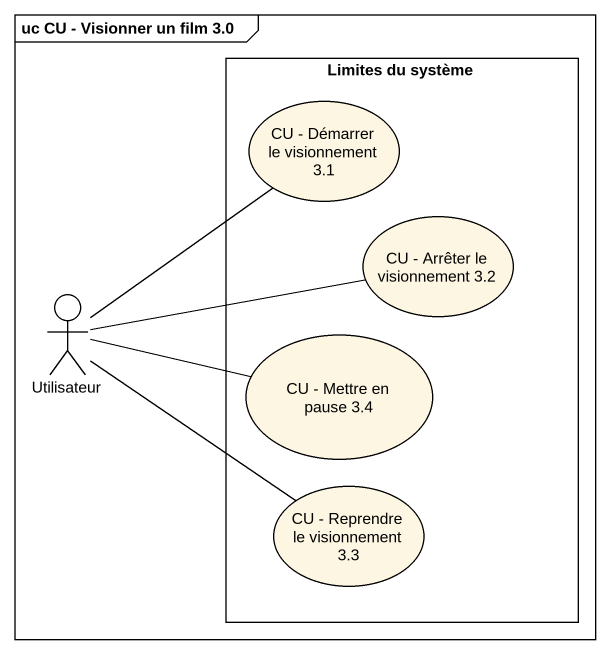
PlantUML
@startuml
mainframe uc CU - Visionner un film 3.0
rectangle "Limites du système" as Limites_du_système {
  usecase "CU - Démarrer le visionnement 3.1" as CU_Démarrer_le_visionnement
  usecase "CU - Arrêter le visionnement 3.2" as CU_Arrêter_le_visionnement
  usecase "CU - Mettre en pause 3.4" as CU_Mettre_en_pause_3_4
  usecase "CU - Reprendre le visionnement 3.3" as CU_Reprendre_le
}
actor Utilisateur
Utilisateur -up- CU_Démarrer_le_visionnement
Utilisateur -right- CU_Arrêter_le_visionnement
Utilisateur -right- CU_Mettre_en_pause_3_4
Utilisateur -- CU_Reprendre_le
@enduml
